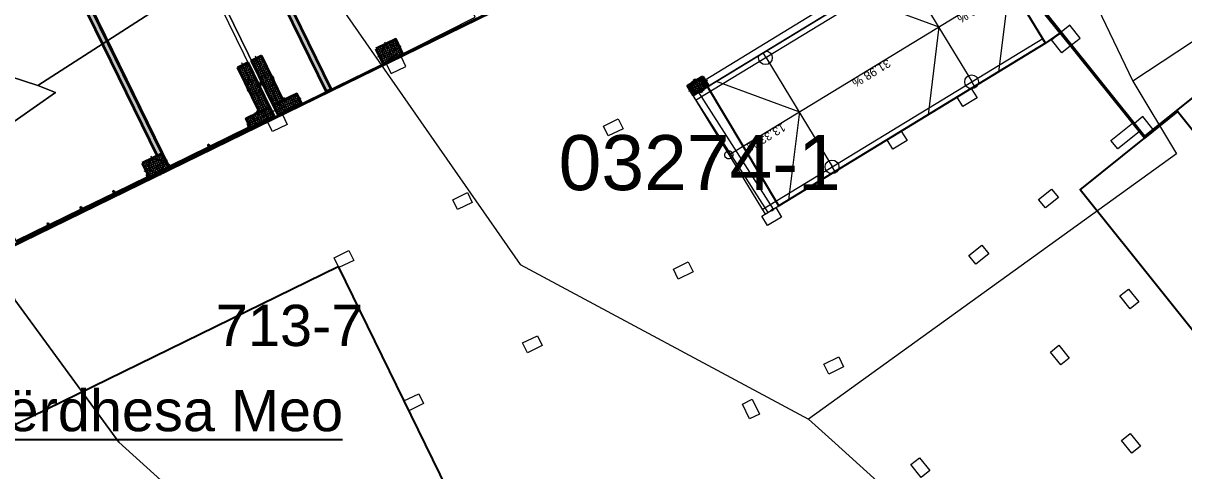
# Model space of a CAD drawing. Header units: metres. Extents: x 7511825 to 7512099, y 4692231 to 4692445.
# Drawn here: x 7511893.77 to 7511935.95, y 4692359.23 to 4692375.49 of the extents above; entities that cross this region are included whole.
import ezdxf
from ezdxf import colors
from ezdxf.entities.mleader import LeaderData, LeaderLine
from ezdxf.enums import TextEntityAlignment as Align
from ezdxf.math import Vec2, Vec3

# ---------------------------------------------------------------- set-up
doc = ezdxf.new("R2010")
doc.units = ezdxf.units.M
doc.header["$XCLIPFRAME"] = 0
doc.set_wipeout_variables(frame=1)
doc.header["$PDMODE"] = 32
doc.header["$PDSIZE"] = 0.5
doc.linetypes.add('Wipeout_Contour', pattern=[1000, 0, -1000])
for name, color, linetype, lineweight in [('- lokalet d_Pen_No__132', 255, 'Continuous', 0), ('- lokalet e_Pen_No__132', 255, 'Continuous', 0), ('A - Alumil_Pen_No__102', 254, 'Continuous', 13), ('A - Alumil_Pen_No__42', 8, 'Continuous', 25), ('A - Fill Zone_Pen_No__101', 253, 'Continuous', 13), ('A - Muret_Pen_No__7', 7, 'Continuous', 35), ('A - Perdhesa Polyine_Pen_No__6', 1, 'Continuous', 0), ('A - Pllaka mbi bodrum_Pen_No__42', 8, 'Continuous', 25), ('A - Pllaka Perdhes_Pen_No__42', 8, 'Continuous', 25), ('A - Pllaka Suteren_Pen_No__42', 8, 'Continuous', 25), ('A - Rampa_Pen_No__2', 8, 'Continuous', 15), ('A - Shtyllat_Pen_No__1', 7, 'Continuous', 0), ('A - Shtyllat_Pen_No__7', 7, 'Continuous', 35), ('Parcela Baze', 7, 'Continuous', 0)]:
    doc.layers.add(name, color=color, linetype=linetype, lineweight=lineweight)
for name, color, linetype in [('A - Alumil', 7, 'Continuous'), ('A - Muret', 7, 'Continuous'), ('A - Pllaka mbi bodrum', 7, 'Continuous'), ('A - Pllaka Perdhes', 7, 'Continuous'), ('A - Pllaka Suteren', 7, 'Continuous'), ('A - Shtyllat', 7, 'Continuous'), ('fer +', 32, 'Continuous'), ('Nr Parceles Baze', 7, 'Continuous')]:
    doc.layers.add(name, color=color, linetype=linetype)
for name, color, linetype, lineweight, true_color in [('A - Muret_Pen_No__82', 7, 'Continuous', 20, 0xaaaaaa), ('parcelat e vjetra', 7, 'Continuous', 0, 0x848443), ('parcelat e vjetra nr', 7, 'Continuous', 0, 0x848443)]:
    doc.layers.add(name, color=color, linetype=linetype, lineweight=lineweight, true_color=true_color)
doc.styles.add('GENERATED_STYLE_1', font='arial.ttf')
doc.styles.get("Standard").update_dxf_attribs({"font": 'arial.ttf'})
picture_1 = doc.add_image_def('image1.tif', size_in_pixel=(11235, 8447))
pattern_1 = [(45, (0, 0), (-45.96194, 45.96194), []), (135, (0, 0), (45.96194, 45.96194), [])]
pattern_2 = [(45, (0, 0), (-79.5495, 79.5495), []), (45, (-26.52, 26.52), (-79.5495, 79.5495), [])]

# ---------------------------------------------------------------- blocks, each defined once
blk = doc.blocks.new('Slab_1', base_point=(-1850, -19001))
at = {"layer": 'A - Pllaka Suteren_Pen_No__42', "color": 8, "linetype": 'Continuous', "lineweight": 25, "flags": 128}
blk.add_lwpolyline([(-1850, -19001), (52100, -19001), (52100, 0), (0, 0), (0, -8551), (-1850, -8551)], close=True, dxfattribs=at)
blk = doc.blocks.new('Slab_2', base_point=(52250, 0))
at = {"layer": 'A - Pllaka Perdhes_Pen_No__42', "color": 8, "linetype": 'Continuous', "lineweight": 25, "flags": 128}
for points in [[(52250, 0), (73150, 0), (73150, -14958), (72314, -15145), (75434, -29049), (55508, -33521), (54446, -28788), (53340, -23861), (52250, -19001)], [(59350, -14601), (55850, -14601), (55850, -11571), (59350, -11571)], [(52500, -18751), (52500, -15291), (54100, -15291), (54100, -15011), (55600, -15011), (55600, -18751)]]:
    blk.add_lwpolyline(points, close=True, dxfattribs=at)
blk = doc.blocks.new('Slab_5', base_point=(52202, -19051))
at = {"layer": 'A - Pllaka mbi bodrum_Pen_No__42', "color": 8, "linetype": 'Continuous', "lineweight": 25, "flags": 128}
blk.add_lwpolyline([(52202, -19051), (4150, -19050), (4150, -24901), (27100, -24901), (27100, -53141), (34367, -53141), (34572, -54048), (58272, -48655), (58121, -47975), (60180, -47516), (56977, -33242), (55470, -33580), (54395, -28800), (53758, -28901), (42448, -29954), (42022, -24921), (53287, -23873)], close=True, dxfattribs=at)
blk = doc.blocks.new('Slab_6', base_point=(53289, -23872))
at = {"layer": 'A - Pllaka Suteren_Pen_No__42', "color": 8, "linetype": 'Continuous', "lineweight": 25, "flags": 128}
blk.add_lwpolyline([(53289, -23872), (54395, -28800), (53758, -28901)], close=True, dxfattribs=at)
blk = doc.blocks.new('Slab_7', base_point=(4150, -19050))
at = {"layer": 'A - Pllaka mbi bodrum_Pen_No__42', "color": 8, "linetype": 'Continuous', "lineweight": 25, "flags": 128}
blk.add_lwpolyline([(4150, -19050), (4150, -24901), (27100, -24901), (27100, -53141), (34367, -53141), (34572, -54048), (55898, -49195), (55730, -48438), (52543, -34237), (55470, -33580), (54395, -28800), (53758, -28901), (42448, -29954), (42022, -24921), (53287, -23873), (52202, -19051)], close=True, dxfattribs=at)
blk = doc.blocks.new('Straight Ramp 25')
at = {"layer": 'A - Rampa_Pen_No__2', "color": 8, "linetype": 'Continuous', "lineweight": 15}
for p, q in [((0, -2525), (0, 2525)), ((0, 2525), (11941, 2525)), ((0, 2325), (11941, 2325)), ((0, 2325), (11941, 2325)), ((3000, 0), (1000, 2525)), ((2987, 2525), (2987, 2325)), ((3000, 2325), (3000, -2325)), ((8941, 0), (6941, 2525)), ((8927, 2525), (8927, 2325)), ((8941, 2325), (8941, -2325)), ((11941, 0), (9941, 2525)), ((11941, -2525), (11941, 2525)), ((0, 0), (11941, 0)), ((1000, -2525), (3000, 0)), ((6941, -2525), (8941, 0)), ((9941, -2525), (11941, 0)), ((0, -2325), (11941, -2325)), ((0, -2325), (11941, -2325)), ((0, -2525), (11941, -2525)), ((2987, -2525), (2987, -2325)), ((8927, -2525), (8927, -2325))]:
    blk.add_line(p, q, dxfattribs=at)
at = {"layer": 'A - Rampa_Pen_No__2', "color": 8, "linetype": 'Continuous', "lineweight": 15, "flags": 128}
blk.add_lwpolyline([(150, 0, 1), (-150, 0, 1)], format="xyb", close=True, dxfattribs=at)
at = {"layer": 'A - Rampa_Pen_No__2', "color": 8, "linetype": 'Continuous', "lineweight": 15}
for p in [(2973, 2325), (8914, 2325), (2973, -2325), (8914, -2325)]:
    blk.add_point(p, dxfattribs=at)
at = {"layer": 'A - Rampa_Pen_No__2', "color": 8, "linetype": 'Continuous', "lineweight": 15, "style": 'GENERATED_STYLE_1'}
for tag, p in [('transitionPercentageLower_0', (1500, 188)), ('mainPercentage', (5970, 188)), ('transitionPercentageLower_1', (10441, 188))]:
    blk.add_attdef(tag, text='', height=300, dxfattribs=at).set_placement(p, align=Align.MIDDLE_CENTER)
blk = doc.blocks.new('Wall_198', base_point=(41980, -29998))
at = {"layer": 'A - Muret_Pen_No__7', "color": 7, "linetype": 'Continuous', "lineweight": 35}
blk.add_line((42229, -29975), (42130, -29984), dxfattribs=at)
at = {"layer": 'A - Muret_Pen_No__82', "color": 253, "linetype": 'Continuous', "lineweight": 20, "true_color": 0xaaaaaa, "flags": 128}
for points in [[(41400, -24979), (41425, -24977)], [(41400, -24979), (41980, -29998)], [(42229, -29975), (41649, -24956)]]:
    blk.add_lwpolyline(points, dxfattribs=at)
blk = doc.blocks.new('Wall_199', base_point=(42022, -24921))
at = {"color": 254, "linetype": 'Wipeout_Contour', "lineweight": 0, "ltscale": 426808.371579}
blk.add_wipeout([(47141, -24194), (42049, -24668), (42072, -24917), (52888, -23910), (52833, -23664), (47738, -24138), (47761, -24387), (47164, -24443)], dxfattribs=at).dxf.layer = 'A - Muret'
at = {"color": 254, "linetype": 'Wipeout_Contour', "lineweight": 0, "ltscale": 174903.280879}
blk.add_wipeout([(53234, -23627), (53289, -23872), (53266, -23624)], dxfattribs=at).dxf.layer = 'A - Muret'
at = {"layer": 'A - Muret_Pen_No__82', "color": 253, "linetype": 'Continuous', "lineweight": 20, "true_color": 0xaaaaaa, "flags": 128}
for points in [[(42072, -24917), (52888, -23910)], [(52833, -23664), (47738, -24138)], [(53266, -23624), (53234, -23627)], [(53289, -23872), (53266, -23624)], [(53289, -23873), (53289, -23872)], [(47141, -24194), (42049, -24668)]]:
    blk.add_lwpolyline(points, dxfattribs=at)
blk = doc.blocks.new('Wall_202', base_point=(23150, -18401))
at = {"layer": 'A - Muret', "linetype": 'Continuous', "lineweight": 0, "true_color": 0x000000}
for points in [[(22950, -600), (22950, -5600), (23150, -5600), (23150, -600)], [(22950, -6200), (22950, -11401), (23150, -11401), (23150, -6200)], [(22950, -12001), (22950, -18401), (23150, -18401), (23150, -12001)]]:
    blk.add_hatch(color=18, dxfattribs=at).paths.add_polyline_path(points)
at = {"layer": 'A - Muret_Pen_No__7', "color": 7, "linetype": 'Continuous', "lineweight": 35, "flags": 128}
for points in [[(22950, -600), (22950, -5600)], [(23150, -5600), (23150, -600)], [(22950, -6200), (22950, -11401)], [(23150, -11401), (23150, -6200)], [(22950, -12001), (22950, -18401)], [(23150, -18401), (23150, -12001)]]:
    blk.add_lwpolyline(points, dxfattribs=at)
blk = doc.blocks.new('Wall_203', base_point=(29500, 0))
at = {"layer": 'A - Muret', "linetype": 'Continuous', "lineweight": 0, "true_color": 0x000000}
blk.add_hatch(color=18, dxfattribs=at).paths.add_polyline_path([(29500, -50), (29500, -19001), (29700, -19001), (29700, -50)])
at = {"layer": 'A - Muret_Pen_No__7', "color": 7, "linetype": 'Continuous', "lineweight": 35, "flags": 128}
for points in [[(29500, -50), (29500, -11401)], [(29700, -11401), (29700, -50)], [(29500, -11601), (29500, -13201)], [(29700, -13201), (29700, -11601)], [(29500, -13401), (29500, -19001)], [(29700, -19001), (29700, -13401)], [(29500, -19001), (29700, -19001)]]:
    blk.add_lwpolyline(points, dxfattribs=at)
blk = doc.blocks.new('Wall_238', base_point=(16950, -19001))
at = {"layer": 'A - Muret', "linetype": 'Continuous', "lineweight": 0, "true_color": 0x000000}
for points in [[(17005, -18951), (17005, -19001), (18280, -19001), (18280, -18951)], [(18335, -19001), (19610, -19001), (19610, -18951), (18335, -18951)], [(19665, -19001), (20940, -19001), (20940, -18951), (19665, -18951)], [(20995, -19001), (22295, -19001), (22295, -18951), (20995, -18951)]]:
    blk.add_hatch(color=18, dxfattribs=at).paths.add_polyline_path(points)
at = {"layer": 'A - Muret_Pen_No__7', "color": 7, "linetype": 'Continuous', "lineweight": 35, "flags": 128}
for points in [[(18280, -18951), (17005, -18951)], [(19610, -18951), (18335, -18951)], [(20940, -18951), (19665, -18951)], [(22295, -18951), (20995, -18951)], [(17005, -19001), (18280, -19001)], [(18335, -19001), (19610, -19001)], [(19665, -19001), (20940, -19001)], [(20995, -19001), (22295, -19001)]]:
    blk.add_lwpolyline(points, dxfattribs=at)
blk = doc.blocks.new('Wall_239', base_point=(23150, -19001))
at = {"layer": 'A - Muret', "linetype": 'Continuous', "lineweight": 0, "true_color": 0x000000}
for points in [[(23205, -18951), (23205, -19001), (24775, -19001), (24775, -18951)], [(24830, -19001), (26395, -19001), (26395, -18951), (24830, -18951)]]:
    blk.add_hatch(color=18, dxfattribs=at).paths.add_polyline_path(points)
at = {"layer": 'A - Muret_Pen_No__7', "color": 7, "linetype": 'Continuous', "lineweight": 35, "flags": 128}
for points in [[(24775, -18951), (23205, -18951)], [(26395, -18951), (24830, -18951)], [(23205, -19001), (24775, -19001)], [(24830, -19001), (26395, -19001)]]:
    blk.add_lwpolyline(points, dxfattribs=at)
blk = doc.blocks.new('Column_45', base_point=(41705, -24750))
at = {"layer": 'A - Shtyllat', "linetype": 'Continuous', "lineweight": 0, "true_color": 0x000000}
h = blk.add_hatch(dxfattribs=at)
h.set_pattern_fill('CONCRETE_BLOCK', color=18, style=0, pattern_type=2)
h.set_pattern_definition(pattern_1)
h.paths.add_polyline_path([(41985, -24523), (41388, -24579), (41425, -24977), (42022, -24921)])
at = {"layer": 'A - Shtyllat_Pen_No__1', "color": 7, "linetype": 'Continuous', "lineweight": 13}
for p, q in [((41625, -24758), (41327, -24785)), ((41697, -24670), (41679, -24471)), ((41712, -24830), (41731, -25029)), ((41785, -24743), (42083, -24715))]:
    blk.add_line(p, q, dxfattribs=at)
blk.add_point((41705, -24750), dxfattribs=at)
at = {"layer": 'A - Shtyllat_Pen_No__7', "color": 7, "linetype": 'Continuous', "lineweight": 35, "flags": 128}
blk.add_lwpolyline([(41985, -24523), (41388, -24579), (41425, -24977), (42022, -24921)], close=True, dxfattribs=at)
blk = doc.blocks.new('Column_57', base_point=(22750, -18701))
at = {"layer": 'A - Shtyllat', "linetype": 'Continuous', "lineweight": 0, "true_color": 0x000000}
h = blk.add_hatch(dxfattribs=at)
h.set_pattern_fill('CONCRETE_BLOCK', color=18, style=0, pattern_type=2)
h.set_pattern_definition(pattern_1)
h.paths.add_polyline_path([(22350, -18401), (22350, -19001), (23150, -19001), (23150, -18401)])
at = {"layer": 'A - Shtyllat_Pen_No__1', "color": 7, "linetype": 'Continuous', "lineweight": 13}
for p, q in [((22750, -18621), (22750, -18321)), ((22670, -18701), (22270, -18701)), ((22750, -18781), (22750, -19081)), ((22830, -18701), (23230, -18701))]:
    blk.add_line(p, q, dxfattribs=at)
blk.add_point((22750, -18701), dxfattribs=at)
at = {"layer": 'A - Shtyllat_Pen_No__7', "color": 7, "linetype": 'Continuous', "lineweight": 35, "flags": 128}
blk.add_lwpolyline([(22350, -18401), (22350, -19001), (23150, -19001), (23150, -18401)], close=True, dxfattribs=at)
blk = doc.blocks.new('Column_60', base_point=(27200, -17701))
at = {"layer": 'A - Shtyllat', "linetype": 'Continuous', "lineweight": 0, "true_color": 0x000000}
h = blk.add_hatch(dxfattribs=at)
h.set_pattern_fill('CONCRETE_BLOCK', color=18, style=0, pattern_type=2)
h.set_pattern_definition(pattern_1)
h.paths.add_polyline_path([(27000, -16801), (27000, -18601), (27400, -18601), (27400, -16801)])
at = {"layer": 'A - Shtyllat_Pen_No__1', "color": 7, "linetype": 'Continuous', "lineweight": 13}
for p, q in [((27200, -17621), (27200, -16721)), ((27120, -17701), (26920, -17701)), ((27280, -17701), (27480, -17701)), ((27200, -17781), (27200, -18681))]:
    blk.add_line(p, q, dxfattribs=at)
blk.add_point((27200, -17701), dxfattribs=at)
at = {"layer": 'A - Shtyllat_Pen_No__7', "color": 7, "linetype": 'Continuous', "lineweight": 35, "flags": 128}
blk.add_lwpolyline([(27000, -16801), (27400, -16801), (27400, -18601), (27000, -18601)], close=True, dxfattribs=at)
blk = doc.blocks.new('Column_61', base_point=(26925, -18801))
at = {"layer": 'A - Shtyllat', "linetype": 'Continuous', "lineweight": 0, "true_color": 0x000000}
h = blk.add_hatch(dxfattribs=at)
h.set_pattern_fill('CONCRETE_BLOCK', color=18, style=0, pattern_type=2)
h.set_pattern_definition(pattern_1)
h.paths.add_polyline_path([(26450, -19001), (27400, -19001), (27400, -18601), (26450, -18601)])
at = {"layer": 'A - Shtyllat_Pen_No__1', "color": 7, "linetype": 'Continuous', "lineweight": 13}
for p, q in [((26925, -18721), (26925, -18521)), ((26845, -18801), (26370, -18801)), ((26925, -18881), (26925, -19081)), ((27005, -18801), (27480, -18801))]:
    blk.add_line(p, q, dxfattribs=at)
blk.add_point((26925, -18801), dxfattribs=at)
at = {"layer": 'A - Shtyllat_Pen_No__7', "color": 7, "linetype": 'Continuous', "lineweight": 35, "flags": 128}
blk.add_lwpolyline([(26450, -19001), (26450, -18601), (27400, -18601), (27400, -19001)], close=True, dxfattribs=at)
blk = doc.blocks.new('Column_67', base_point=(27750, -17701))
at = {"layer": 'A - Shtyllat', "linetype": 'Continuous', "lineweight": 0, "true_color": 0x000000}
h = blk.add_hatch(dxfattribs=at)
h.set_pattern_fill('CONCRETE_BLOCK', color=18, style=0, pattern_type=2)
h.set_pattern_definition(pattern_1)
h.paths.add_polyline_path([(27950, -16801), (27550, -16801), (27550, -18601), (27950, -18601)])
at = {"layer": 'A - Shtyllat_Pen_No__1', "color": 7, "linetype": 'Continuous', "lineweight": 13}
for p, q in [((27750, -17621), (27750, -16721)), ((27670, -17701), (27470, -17701)), ((27830, -17701), (28030, -17701)), ((27750, -17781), (27750, -18681))]:
    blk.add_line(p, q, dxfattribs=at)
blk.add_point((27750, -17701), dxfattribs=at)
at = {"layer": 'A - Shtyllat_Pen_No__7', "color": 7, "linetype": 'Continuous', "lineweight": 35, "flags": 128}
blk.add_lwpolyline([(27950, -16801), (27550, -16801), (27550, -18601), (27950, -18601)], close=True, dxfattribs=at)
blk = doc.blocks.new('Column_68', base_point=(28025, -18801))
at = {"layer": 'A - Shtyllat', "linetype": 'Continuous', "lineweight": 0, "true_color": 0x000000}
h = blk.add_hatch(dxfattribs=at)
h.set_pattern_fill('CONCRETE_BLOCK', color=18, style=0, pattern_type=2)
h.set_pattern_definition(pattern_1)
h.paths.add_polyline_path([(28500, -19001), (28500, -18601), (27550, -18601), (27550, -19001)])
at = {"layer": 'A - Shtyllat_Pen_No__1', "color": 7, "linetype": 'Continuous', "lineweight": 13}
for p, q in [((28025, -18721), (28025, -18521)), ((27945, -18801), (27470, -18801)), ((28025, -18881), (28025, -19081)), ((28105, -18801), (28580, -18801))]:
    blk.add_line(p, q, dxfattribs=at)
blk.add_point((28025, -18801), dxfattribs=at)
at = {"layer": 'A - Shtyllat_Pen_No__7', "color": 7, "linetype": 'Continuous', "lineweight": 35, "flags": 128}
blk.add_lwpolyline([(28500, -19001), (28500, -18601), (27550, -18601), (27550, -19001)], close=True, dxfattribs=at)
blk = doc.blocks.new('Column_74', base_point=(32200, -18701))
at = {"layer": 'A - Shtyllat', "linetype": 'Continuous', "lineweight": 0, "true_color": 0x000000}
h = blk.add_hatch(dxfattribs=at)
h.set_pattern_fill('CONCRETE_BLOCK', color=18, style=0, pattern_type=2)
h.set_pattern_definition(pattern_1)
h.paths.add_polyline_path([(31800, -18401), (31800, -19001), (32600, -19001), (32600, -18401)])
at = {"layer": 'A - Shtyllat_Pen_No__1', "color": 7, "linetype": 'Continuous', "lineweight": 13}
for p, q in [((32200, -18621), (32200, -18321)), ((32120, -18701), (31720, -18701)), ((32200, -18781), (32200, -19081)), ((32280, -18701), (32680, -18701))]:
    blk.add_line(p, q, dxfattribs=at)
blk.add_point((32200, -18701), dxfattribs=at)
at = {"layer": 'A - Shtyllat_Pen_No__7', "color": 7, "linetype": 'Continuous', "lineweight": 35, "flags": 128}
blk.add_lwpolyline([(31800, -18401), (31800, -19001), (32600, -19001), (32600, -18401)], close=True, dxfattribs=at)
blk = doc.blocks.new('Column_95', base_point=(41755, -24745))
at = {"layer": 'A - Shtyllat', "linetype": 'Continuous', "lineweight": 0, "true_color": 0x000000}
h = blk.add_hatch(dxfattribs=at)
h.set_pattern_fill('CONCRETE_BLOCK', color=18, style=0, pattern_type=2)
h.set_pattern_definition(pattern_1)
h.paths.add_polyline_path([(42035, -24519), (41437, -24574), (41475, -24972), (42072, -24917)])
at = {"layer": 'A - Shtyllat_Pen_No__1', "color": 7, "linetype": 'Continuous', "lineweight": 13}
for p, q in [((41675, -24753), (41376, -24781)), ((41747, -24666), (41729, -24467)), ((41762, -24825), (41781, -25024)), ((41834, -24738), (42133, -24710))]:
    blk.add_line(p, q, dxfattribs=at)
blk.add_point((41755, -24745), dxfattribs=at)
at = {"layer": 'A - Shtyllat_Pen_No__7', "color": 7, "linetype": 'Continuous', "lineweight": 35, "flags": 128}
blk.add_lwpolyline([(42035, -24519), (41437, -24574), (41475, -24972), (42072, -24917)], close=True, dxfattribs=at)
blk = doc.blocks.new('Column_137', base_point=(22322, -18946))
at = {"layer": 'A - Alumil_Pen_No__102', "linetype": 'Continuous', "lineweight": 13}
h = blk.add_hatch(dxfattribs=at)
h.set_pattern_fill('STEEL', color=254, style=0, pattern_type=2)
h.set_pattern_definition(pattern_2)
h.paths.add_polyline_path([(22350, -18861), (22295, -18861), (22295, -19031), (22350, -19031)])
at = {"layer": 'A - Alumil_Pen_No__42', "color": 8, "linetype": 'Continuous', "lineweight": 25, "flags": 128}
blk.add_lwpolyline([(22350, -18861), (22295, -18861), (22295, -19031), (22350, -19031)], close=True, dxfattribs=at)
blk = doc.blocks.new('Column_138', base_point=(18308, -18946))
at = {"layer": 'A - Alumil_Pen_No__102', "linetype": 'Continuous', "lineweight": 13}
h = blk.add_hatch(dxfattribs=at)
h.set_pattern_fill('STEEL', color=254, style=0, pattern_type=2)
h.set_pattern_definition(pattern_2)
h.paths.add_polyline_path([(18335, -18861), (18280, -18861), (18280, -19031), (18335, -19031)])
at = {"layer": 'A - Alumil_Pen_No__42', "color": 8, "linetype": 'Continuous', "lineweight": 25, "flags": 128}
blk.add_lwpolyline([(18335, -18861), (18280, -18861), (18280, -19031), (18335, -19031)], close=True, dxfattribs=at)
blk = doc.blocks.new('Column_139', base_point=(19638, -18946))
at = {"layer": 'A - Alumil_Pen_No__102', "linetype": 'Continuous', "lineweight": 13}
h = blk.add_hatch(dxfattribs=at)
h.set_pattern_fill('STEEL', color=254, style=0, pattern_type=2)
h.set_pattern_definition(pattern_2)
h.paths.add_polyline_path([(19665, -18861), (19610, -18861), (19610, -19031), (19665, -19031)])
at = {"layer": 'A - Alumil_Pen_No__42', "color": 8, "linetype": 'Continuous', "lineweight": 25, "flags": 128}
blk.add_lwpolyline([(19665, -18861), (19610, -18861), (19610, -19031), (19665, -19031)], close=True, dxfattribs=at)
blk = doc.blocks.new('Column_140', base_point=(20968, -18946))
at = {"layer": 'A - Alumil_Pen_No__102', "linetype": 'Continuous', "lineweight": 13}
h = blk.add_hatch(dxfattribs=at)
h.set_pattern_fill('STEEL', color=254, style=0, pattern_type=2)
h.set_pattern_definition(pattern_2)
h.paths.add_polyline_path([(20995, -18861), (20940, -18861), (20940, -19031), (20995, -19031)])
at = {"layer": 'A - Alumil_Pen_No__42', "color": 8, "linetype": 'Continuous', "lineweight": 25, "flags": 128}
blk.add_lwpolyline([(20995, -18861), (20940, -18861), (20940, -19031), (20995, -19031)], close=True, dxfattribs=at)
blk = doc.blocks.new('Column_141', base_point=(23178, -18946))
at = {"layer": 'A - Alumil_Pen_No__102', "linetype": 'Continuous', "lineweight": 13}
h = blk.add_hatch(dxfattribs=at)
h.set_pattern_fill('STEEL', color=254, style=0, pattern_type=2)
h.set_pattern_definition(pattern_2)
h.paths.add_polyline_path([(23205, -18861), (23150, -18861), (23150, -19031), (23205, -19031)])
at = {"layer": 'A - Alumil_Pen_No__42', "color": 8, "linetype": 'Continuous', "lineweight": 25, "flags": 128}
blk.add_lwpolyline([(23205, -18861), (23150, -18861), (23150, -19031), (23205, -19031)], close=True, dxfattribs=at)
blk = doc.blocks.new('Column_142', base_point=(26422, -18946))
at = {"layer": 'A - Alumil_Pen_No__102', "linetype": 'Continuous', "lineweight": 13}
h = blk.add_hatch(dxfattribs=at)
h.set_pattern_fill('STEEL', color=254, style=0, pattern_type=2)
h.set_pattern_definition(pattern_2)
h.paths.add_polyline_path([(26450, -18861), (26395, -18861), (26395, -19031), (26450, -19031)])
at = {"layer": 'A - Alumil_Pen_No__42', "color": 8, "linetype": 'Continuous', "lineweight": 25, "flags": 128}
blk.add_lwpolyline([(26450, -18861), (26395, -18861), (26395, -19031), (26450, -19031)], close=True, dxfattribs=at)
blk = doc.blocks.new('Column_143', base_point=(24802, -18946))
at = {"layer": 'A - Alumil_Pen_No__102', "linetype": 'Continuous', "lineweight": 13}
h = blk.add_hatch(dxfattribs=at)
h.set_pattern_fill('STEEL', color=254, style=0, pattern_type=2)
h.set_pattern_definition(pattern_2)
h.paths.add_polyline_path([(24830, -18861), (24775, -18861), (24775, -19031), (24830, -19031)])
at = {"layer": 'A - Alumil_Pen_No__42', "color": 8, "linetype": 'Continuous', "lineweight": 25, "flags": 128}
blk.add_lwpolyline([(24830, -18861), (24775, -18861), (24775, -19031), (24830, -19031)], close=True, dxfattribs=at)

msp = doc.modelspace()

# ---------------------------------------------------------------- linework, layer by layer
at = {"layer": '- lokalet d_Pen_No__132', "color": 255, "linetype": 'Continuous', "lineweight": 0, "flags": 128}
msp.add_lwpolyline([(7511910.194, 4692375.71), (7511901.896, 4692392.69), (7511896.45, 4692390.115), (7511904.802, 4692372.988)], close=True, dxfattribs=at)
at = {"layer": '- lokalet e_Pen_No__132', "color": 255, "linetype": 'Continuous', "lineweight": 0, "flags": 128}
for points in [[(7511899.076, 4692370.281), (7511904.803, 4692372.988), (7511896.421, 4692390.101), (7511890.781, 4692387.253)], [(7511893.506, 4692367.558), (7511899.076, 4692370.281), (7511890.781, 4692387.253), (7511884.87, 4692384.425), (7511889.113, 4692376.314), (7511890.932, 4692377.203), (7511893.43, 4692372.429), (7511891.639, 4692371.315)]]:
    msp.add_lwpolyline(points, close=True, dxfattribs=at)
at = {"layer": 'A - Fill Zone_Pen_No__101', "color": 253, "linetype": 'Continuous', "lineweight": 13, "flags": 128}
msp.add_lwpolyline([(7511894.685, 4692389.223), (7511907.645, 4692395.556), (7511915.989, 4692378.485), (7511903.029, 4692372.151)], close=True, dxfattribs=at)
at = {"layer": 'A - Perdhesa Polyine_Pen_No__6', "linetype": 'Continuous', "lineweight": 0}
msp.add_lwpolyline([(7511902.895, 4692372.086), (7511876.615, 4692359.242), (7511872.027, 4692368.631), (7511873.689, 4692369.444), (7511869.934, 4692377.126), (7511894.552, 4692389.157)], close=True, dxfattribs=at)
at = {"layer": 'A - Shtyllat_Pen_No__1', "color": 7, "linetype": 'Continuous', "flags": 128}
for points in [[(7511932.178, 4692374.95), (7511931.803, 4692375.418), (7511931.491, 4692375.168), (7511931.866, 4692374.7)], [(7511906.583, 4692374.557), (7511906.847, 4692374.018), (7511907.566, 4692374.369), (7511907.302, 4692374.908)], [(7511901.568, 4692373.886), (7511901.928, 4692374.062), (7511902.718, 4692372.445), (7511902.359, 4692372.269)], [(7511902.422, 4692374.304), (7511902.063, 4692374.128), (7511902.853, 4692372.511), (7511903.212, 4692372.686)], [(7511903.882, 4692372.569), (7511903.706, 4692372.928), (7511902.853, 4692372.511), (7511903.029, 4692372.151)], [(7511902.04, 4692371.668), (7511901.865, 4692372.028), (7511902.718, 4692372.445), (7511902.894, 4692372.086)], [(7511934.835, 4692371.632), (7511934.46, 4692372.101), (7511934.148, 4692371.851), (7511934.523, 4692371.382)], [(7511898.093, 4692370.407), (7511898.357, 4692369.868), (7511899.075, 4692370.219), (7511898.812, 4692370.758)]]:
    msp.add_lwpolyline(points, close=True, dxfattribs=at)
at = {"layer": 'A - Shtyllat_Pen_No__1', "color": 30, "linetype": 'Continuous', "true_color": 0xff6600}
for points in [[(7511931.825, 4692374.667), (7511931.513, 4692374.417), (7511931.138, 4692374.885), (7511931.45, 4692375.135)], [(7511907.673, 4692373.921), (7511907.498, 4692374.28), (7511906.959, 4692374.017), (7511907.134, 4692373.657)], [(7511902.822, 4692371.55), (7511902.646, 4692371.909), (7511903.185, 4692372.173), (7511903.361, 4692371.813)], [(7511915.03, 4692371.394), (7511914.854, 4692371.754), (7511915.393, 4692372.017), (7511915.569, 4692371.658)], [(7511934.077, 4692371.858), (7511934.327, 4692371.546), (7511933.547, 4692370.921), (7511933.297, 4692371.233)], [(7511925.374, 4692370.914), (7511925.166, 4692371.255), (7511925.678, 4692371.567), (7511925.886, 4692371.226)], [(7511909.549, 4692368.716), (7511909.374, 4692369.075), (7511909.913, 4692369.339), (7511910.088, 4692368.979)], [(7511931.138, 4692369.465), (7511931.388, 4692369.153), (7511930.919, 4692368.778), (7511930.669, 4692369.09)], [(7511905.237, 4692366.608), (7511905.061, 4692366.968), (7511905.6, 4692367.231), (7511905.776, 4692366.872)], [(7511928.606, 4692367.427), (7511928.856, 4692367.115), (7511928.388, 4692366.74), (7511928.138, 4692367.052)], [(7511917.572, 4692366.192), (7511917.397, 4692366.551), (7511917.936, 4692366.815), (7511918.111, 4692366.455)], [(7511934.313, 4692365.363), (7511934.002, 4692365.112), (7511933.625, 4692365.579), (7511933.937, 4692365.83)], [(7511912.092, 4692363.513), (7511911.916, 4692363.873), (7511912.455, 4692364.136), (7511912.631, 4692363.777)], [(7511931.783, 4692363.324), (7511931.471, 4692363.073), (7511931.095, 4692363.54), (7511931.406, 4692363.791)], [(7511923.405, 4692363.366), (7511923.581, 4692363.007), (7511923.042, 4692362.743), (7511922.866, 4692363.103)], [(7511907.779, 4692361.406), (7511907.604, 4692361.765), (7511908.143, 4692362.028), (7511908.318, 4692361.669)], [(7511919.902, 4692361.654), (7511920.261, 4692361.829), (7511920.524, 4692361.29), (7511920.165, 4692361.115)], [(7511934.368, 4692360.116), (7511934.057, 4692359.865), (7511933.68, 4692360.332), (7511933.992, 4692360.583)], [(7511926.712, 4692359.237), (7511926.4, 4692358.986), (7511926.024, 4692359.453), (7511926.335, 4692359.704)]]:
    msp.add_lwpolyline(points, close=True, dxfattribs=at)
at = {"layer": 'Parcela Baze', "lineweight": 0, "flags": 128}
msp.add_lwpolyline([(7511890.286, 4692365.442), (7511893.466, 4692365.435), (7511897.246, 4692360.267), (7511907.287, 4692351.18), (7511910.408, 4692348.042)], dxfattribs=at)
at = {"layer": 'parcelat e vjetra', "lineweight": 0, "flags": 128}
msp.add_lwpolyline([(7511866.161, 4692371.131), (7511869.532, 4692387.82), (7511869.842, 4692387.49), (7511870.032, 4692387.28), (7511870.102, 4692387.2), (7511877.791, 4692378.6), (7511894.291, 4692373.23), (7511894.943, 4692372.976), (7511892.856, 4692371.514), (7511892.758, 4692370.324), (7511892.71, 4692369.743), (7511892.786, 4692367.666), (7511893.466, 4692365.435), (7511890.286, 4692365.442), (7511887.703, 4692365.8), (7511877.458, 4692367.218), (7511869.461, 4692368.275), (7511866.082, 4692368.871), (7511866.161, 4692371.131)], dxfattribs=at)

# ---------------------------------------------------------------- block references
at = {"layer": 'A - Alumil', "color": 8, "lineweight": 25, "xscale": 0.001, "yscale": 0.001, "zscale": 0.001, "rotation": 26.04594870372196}
for name, p in [('Column_142', (7511901.991, 4692371.706)), ('Column_143', (7511900.536, 4692370.994)), ('Column_141', (7511899.076, 4692370.281)), ('Column_137', (7511898.308, 4692369.905)), ('Column_140', (7511897.09, 4692369.31)), ('Column_139', (7511895.895, 4692368.726)), ('Column_138', (7511894.701, 4692368.142))]:
    msp.add_blockref(name, p, dxfattribs=at)
at = {"layer": 'A - Muret', "color": 7, "lineweight": 35, "xscale": 0.001, "yscale": 0.001, "zscale": 0.001, "rotation": 26.04594870372196}
for name, p in [('Wall_203', (7511896.437, 4692390.079)), ('Wall_202', (7511898.812, 4692370.758)), ('Wall_239', (7511899.075, 4692370.219)), ('Wall_238', (7511893.505, 4692367.497))]:
    msp.add_blockref(name, p, dxfattribs=at)
at = {"layer": 'A - Pllaka mbi bodrum', "color": 8, "linetype": 'Continuous', "lineweight": 25, "xscale": 0.001, "yscale": 0.001, "zscale": 0.001, "rotation": 26.04594870372196}
for name, p in [('Slab_5', (7511925.199, 4692382.931)), ('Slab_7', (7511882.027, 4692361.832))]:
    msp.add_blockref(name, p, dxfattribs=at)
at = {"layer": 'A - Pllaka Perdhes', "color": 8, "linetype": 'Continuous', "lineweight": 25, "xscale": 0.001, "yscale": 0.001, "zscale": 0.001, "rotation": 26.04594870372196}
msp.add_blockref('Slab_2', (7511916.877, 4692400.068), dxfattribs=at)
at = {"layer": 'A - Pllaka Suteren', "color": 8, "linetype": 'Continuous', "lineweight": 25, "xscale": 0.001, "yscale": 0.001, "zscale": 0.001, "rotation": 26.04594870372196}
for name, p in [('Slab_1', (7511876.614, 4692359.242)), ('Slab_6', (7511928.293, 4692379.076))]:
    msp.add_blockref(name, p, dxfattribs=at)
at = {"layer": 'A - Rampa_Pen_No__2', "color": 8, "linetype": 'Continuous', "lineweight": 15}
ref = msp.add_blockref('Straight Ramp 25', (7511919.411, 4692370.705), dxfattribs=dict(at, xscale=-0.001, yscale=0.001, rotation=211.3651316688567))
ref.add_attrib('mainPercentage', '31.98 %', dxfattribs={"color": 8, "linetype": 'Continuous', "lineweight": 15, "height": 0.3, "rotation": 211.3651, "style": 'GENERATED_STYLE_1'}).set_placement((7511924.596, 4692373.672), align=Align.MIDDLE_CENTER)
ref.add_attrib('transitionPercentageLower', '13.33 %', dxfattribs={"color": 8, "linetype": 'Continuous', "lineweight": 15, "height": 0.3, "rotation": 211.3651, "style": 'GENERATED_STYLE_1'}).set_placement((7511920.779, 4692371.345), align=Align.MIDDLE_CENTER)
ref.add_attrib('transitionPercentageLower_1', '13.33 %', dxfattribs={"color": 8, "linetype": 'Continuous', "lineweight": 15, "height": 0.3, "rotation": 211.3651, "style": 'GENERATED_STYLE_1'}).set_placement((7511928.413, 4692375.999), align=Align.MIDDLE_CENTER)
at = {"layer": 'A - Shtyllat', "color": 7, "lineweight": 35, "xscale": 0.001, "yscale": 0.001, "zscale": 0.001, "rotation": 26.04594870372196}
for name, p in [('Column_74', (7511907.075, 4692374.463)), ('Column_67', (7511902.637, 4692373.407)), ('Column_60', (7511902.143, 4692373.166)), ('Column_68', (7511903.367, 4692372.54)), ('Column_61', (7511902.379, 4692372.057)), ('Column_57', (7511898.584, 4692370.313))]:
    msp.add_blockref(name, p, dxfattribs=at)

# ---------------------------------------------------------------- texts
at = {"layer": 'parcelat e vjetra nr'}
msp.add_text('713-7', height=1.5, dxfattribs=at).set_placement((7511900.767, 4692363.759))

# ---------------------------------------------------------------- leaders
at = {"layer": 'A - Perdhesa Polyine_Pen_No__6', "linetype": 'Continuous'}
ml = msp.add_multileader_mtext('Standard', dxfattribs=at)
ml.set_content('Përdhesa Meo', color=256)
ml.set_leader_properties()
ml.build(insert=Vec2(0, 0))
ml.multileader.update_dxf_attribs({"text_left_attachment_type": 6, "text_right_attachment_type": 6, "dogleg_length": 0.36, "arrow_head_size": 1.2})
ctx = ml.context
ctx.base_point, ctx.char_height, ctx.arrow_head_size, ctx.landing_gap_size, ctx.plane_origin = Vec3(7511891.464, 4692360.366), 1.5, 1.2, 0.3, Vec3(7511893.718, 4692349.71)
ctx.left_attachment, ctx.right_attachment = 6, 6
notes = []
notes.append((ctx, [(0, (1, 1, 0), (7511891.104, 4692360.366), (1, 0), 0.36, [(0, [(7511893.718, 4692349.71)], 0, [])])]))
ctx.mtext.insert, ctx.mtext.flow_direction = Vec3(7511891.764, 4692362.166), 5
for ctx, leaders in notes:
    for number, flags, end, landing, length, lines in leaders:
        leader = LeaderData()
        leader.index, (leader.has_last_leader_line, leader.has_dogleg_vector, leader.attachment_direction) = number, flags
        leader.last_leader_point, leader.dogleg_vector, leader.dogleg_length = Vec3(end), Vec3(landing), length
        for number, points, colour, breaks in lines:
            line = LeaderLine()
            line.index, line.vertices, line.color, line.breaks = number, Vec3.list(points), colors.encode_raw_color(colour), breaks
            leader.lines.append(line)
        ctx.leaders.append(leader)

# ---------------------------------------------------------------- next in the draw order: block references
at = {"layer": 'A - Muret', "color": 7, "lineweight": 35, "xscale": 0.001, "yscale": 0.001, "zscale": 0.001, "rotation": 26.04594870372196}
msp.add_blockref('Wall_198', (7511920.822, 4692368.607), dxfattribs=at)

# ---------------------------------------------------------------- next in the draw order: linework, layer by layer
at = {"layer": 'A - Shtyllat_Pen_No__1', "color": 30, "linetype": 'Continuous', "true_color": 0xff6600}
msp.add_lwpolyline([(7511920.817, 4692368.136), (7511920.608, 4692368.477), (7511921.121, 4692368.79), (7511921.329, 4692368.448)], close=True, dxfattribs=at)

# ---------------------------------------------------------------- next in the draw order: block references
at = {"layer": 'A - Muret', "color": 7, "lineweight": 35, "xscale": 0.001, "yscale": 0.001, "zscale": 0.001, "rotation": 26.04594870372196}
msp.add_blockref('Wall_199', (7511918.631, 4692373.187), dxfattribs=at)

# ---------------------------------------------------------------- next in the draw order: texts
at = {"layer": 'Nr Parceles Baze'}
msp.add_text('03274-1', height=2, dxfattribs=at).set_placement((7511913.223, 4692369.424))

# ---------------------------------------------------------------- next in the draw order: linework, layer by layer
at = {"layer": 'A - Perdhesa Polyine_Pen_No__6', "linetype": 'Continuous', "lineweight": 0}
for points in [[(7511916.877, 4692400.068), (7511925.22, 4692382.997), (7511934.523, 4692371.382), (7511950.462, 4692384.149), (7511941.554, 4692395.271), (7511942.222, 4692395.807), (7511935.654, 4692409.245)], [(7511903.029, 4692372.151), (7511925.085, 4692382.931), (7511916.742, 4692400.002), (7511894.685, 4692389.223)]]:
    msp.add_lwpolyline(points, close=True, dxfattribs=at)
at = {"layer": 'A - Shtyllat_Pen_No__1', "color": 30, "linetype": 'Continuous', "true_color": 0xff6600}
for points in [[(7511918.118, 4692372.874), (7511917.91, 4692373.216), (7511918.422, 4692373.528), (7511918.631, 4692373.187)], [(7511927.919, 4692372.465), (7511927.711, 4692372.807), (7511928.223, 4692373.119), (7511928.431, 4692372.777)]]:
    msp.add_lwpolyline(points, close=True, dxfattribs=at)
at = {"layer": 'Parcela Baze', "flags": 128}
msp.add_lwpolyline([(7511868.089, 4692380.675), (7511937.066, 4692414.438), (7511937.581, 4692414.509), (7511938.619, 4692414.346), (7511942.993, 4692405.116), (7511951.692, 4692387.847), (7511952.79, 4692386.36), (7511954.994, 4692383.377), (7511958.422, 4692378.737), (7511962.664, 4692376.104), (7511969.659, 4692368.194), (7511977.522, 4692360.323), (7511977.965, 4692359.554), (7511977.935, 4692358.579), (7511977.366, 4692357.776), (7511935.682, 4692324.288), (7511925.491, 4692332.643), (7511912.211, 4692343.575), (7511910.408, 4692348.042), (7511907.287, 4692351.18), (7511897.246, 4692360.267), (7511893.466, 4692365.435)], dxfattribs=at)
at = {"layer": 'Parcela Baze', "lineweight": 0, "flags": 128}
msp.add_lwpolyline([(7511924.67, 4692393.059), (7511934.09, 4692373.38)], dxfattribs=at)
at = {"layer": 'parcelat e vjetra', "lineweight": 0, "flags": 128}
msp.add_lwpolyline([(7511942.993, 4692405.116), (7511913.452, 4692385.678), (7511902.611, 4692378.579), (7511894.291, 4692373.23), (7511877.791, 4692378.6), (7511870.102, 4692387.2), (7511870.032, 4692387.28), (7511869.842, 4692387.49), (7511869.532, 4692387.82), (7511855.942, 4692402.56), (7511850.842, 4692406.99), (7511889.413, 4692421.428), (7511926.304, 4692436.845), (7511934.243, 4692423.576)], close=True, dxfattribs=at)
for points in [[(7511894.291, 4692373.23), (7511902.611, 4692378.579), (7511913.452, 4692385.678), (7511942.993, 4692405.116), (7511951.692, 4692387.847), (7511952.79, 4692386.36), (7511939.92, 4692377.23), (7511934.09, 4692373.38), (7511935.68, 4692370.75), (7511922.3, 4692361.1), (7511923.27, 4692360.23), (7511932.73, 4692351.68), (7511933.22, 4692351.09), (7511920.285, 4692340.217), (7511910.408, 4692348.042), (7511907.287, 4692351.18), (7511897.246, 4692360.267), (7511893.466, 4692365.435), (7511892.786, 4692367.666), (7511892.71, 4692369.743), (7511892.758, 4692370.324), (7511892.856, 4692371.514), (7511894.943, 4692372.976), (7511894.291, 4692373.23)], [(7511894.291, 4692373.23), (7511902.611, 4692378.579), (7511913.452, 4692385.678), (7511942.993, 4692405.116), (7511951.692, 4692387.847), (7511952.79, 4692386.36), (7511939.92, 4692377.23), (7511934.09, 4692373.38), (7511935.68, 4692370.75), (7511922.3, 4692361.1), (7511923.27, 4692360.23), (7511932.73, 4692351.68), (7511933.22, 4692351.09), (7511920.285, 4692340.217), (7511910.408, 4692348.042), (7511907.287, 4692351.18), (7511897.246, 4692360.267), (7511893.466, 4692365.435), (7511892.786, 4692367.666), (7511892.71, 4692369.743), (7511892.758, 4692370.324), (7511892.856, 4692371.514), (7511894.943, 4692372.976), (7511894.291, 4692373.23)], [(7511950.248, 4692331.332), (7511950.248, 4692331.332), (7511962.497, 4692339.88), (7511968.34, 4692344.458), (7511984.021, 4692356.967), (7511973.491, 4692368.387), (7511969.121, 4692372.097), (7511958.422, 4692378.737), (7511952.79, 4692386.36), (7511939.92, 4692377.23), (7511934.09, 4692373.38), (7511935.68, 4692370.75), (7511922.3, 4692361.1), (7511923.27, 4692360.23), (7511932.73, 4692351.68), (7511933.22, 4692351.09), (7511948.43, 4692333.08), (7511949.588, 4692331.967)], [(7511903.271, 4692379.011), (7511911.823, 4692366.724), (7511922.3, 4692361.1)]]:
    msp.add_lwpolyline(points, dxfattribs=at)

# ---------------------------------------------------------------- next in the draw order: block references
at = {"layer": 'A - Shtyllat', "color": 7, "lineweight": 35, "xscale": 0.001, "yscale": 0.001, "zscale": 0.001, "rotation": 26.04594870372196}
for name, p in [('Column_45', (7511918.27, 4692373.201)), ('Column_95', (7511918.313, 4692373.227))]:
    msp.add_blockref(name, p, dxfattribs=at)

# ---------------------------------------------------------------- next in the draw order: pictures from other files: only their frames are drawn
at = {"layer": 'fer +', "lineweight": 13}
image = msp.add_image(picture_1, insert=(7510761.385, 4690852.668), size_in_units=(2378.075, 1787.948), dxfattribs=at)
image.set_boundary_path([(5025.28, 987.893), (5895.768, 1572.597)])
image.dxf.flags = 15

doc.saveas('drawing.dxf')
